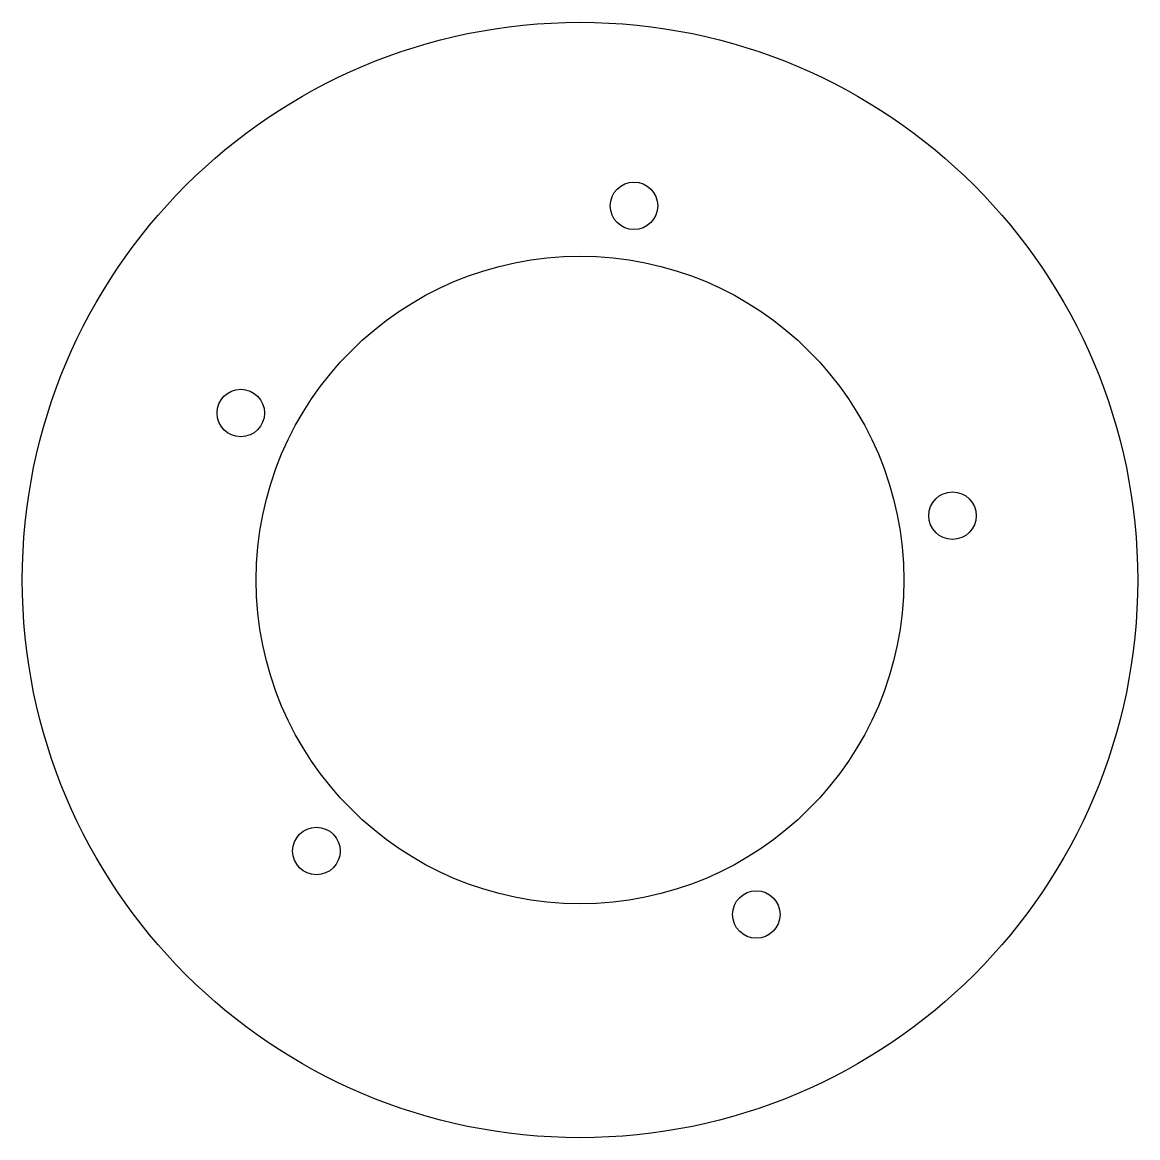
# Model space of a CAD drawing. Header units: millimetres. Extents: x -78 to 78, y -78 to 78.
import ezdxf

# ---------------------------------------------------------------- set-up
doc = ezdxf.new("R2010")
doc.units = ezdxf.units.MM

msp = doc.modelspace()

# ---------------------------------------------------------------- linework, layer by layer
at = {"color": 7, "linetype": 'Continuous', "lineweight": 25}
for centre, radius in [((0, 0), 77.5), ((7.5, 52), 3.3), ((0, 0), 45), ((-47.14, 23.2), 3.3), ((51.77, 8.94), 3.3), ((-36.63, -37.66), 3.3), ((24.5, -46.48), 3.3)]:
    msp.add_circle(centre, radius, dxfattribs=at)

doc.saveas('drawing.dxf')
